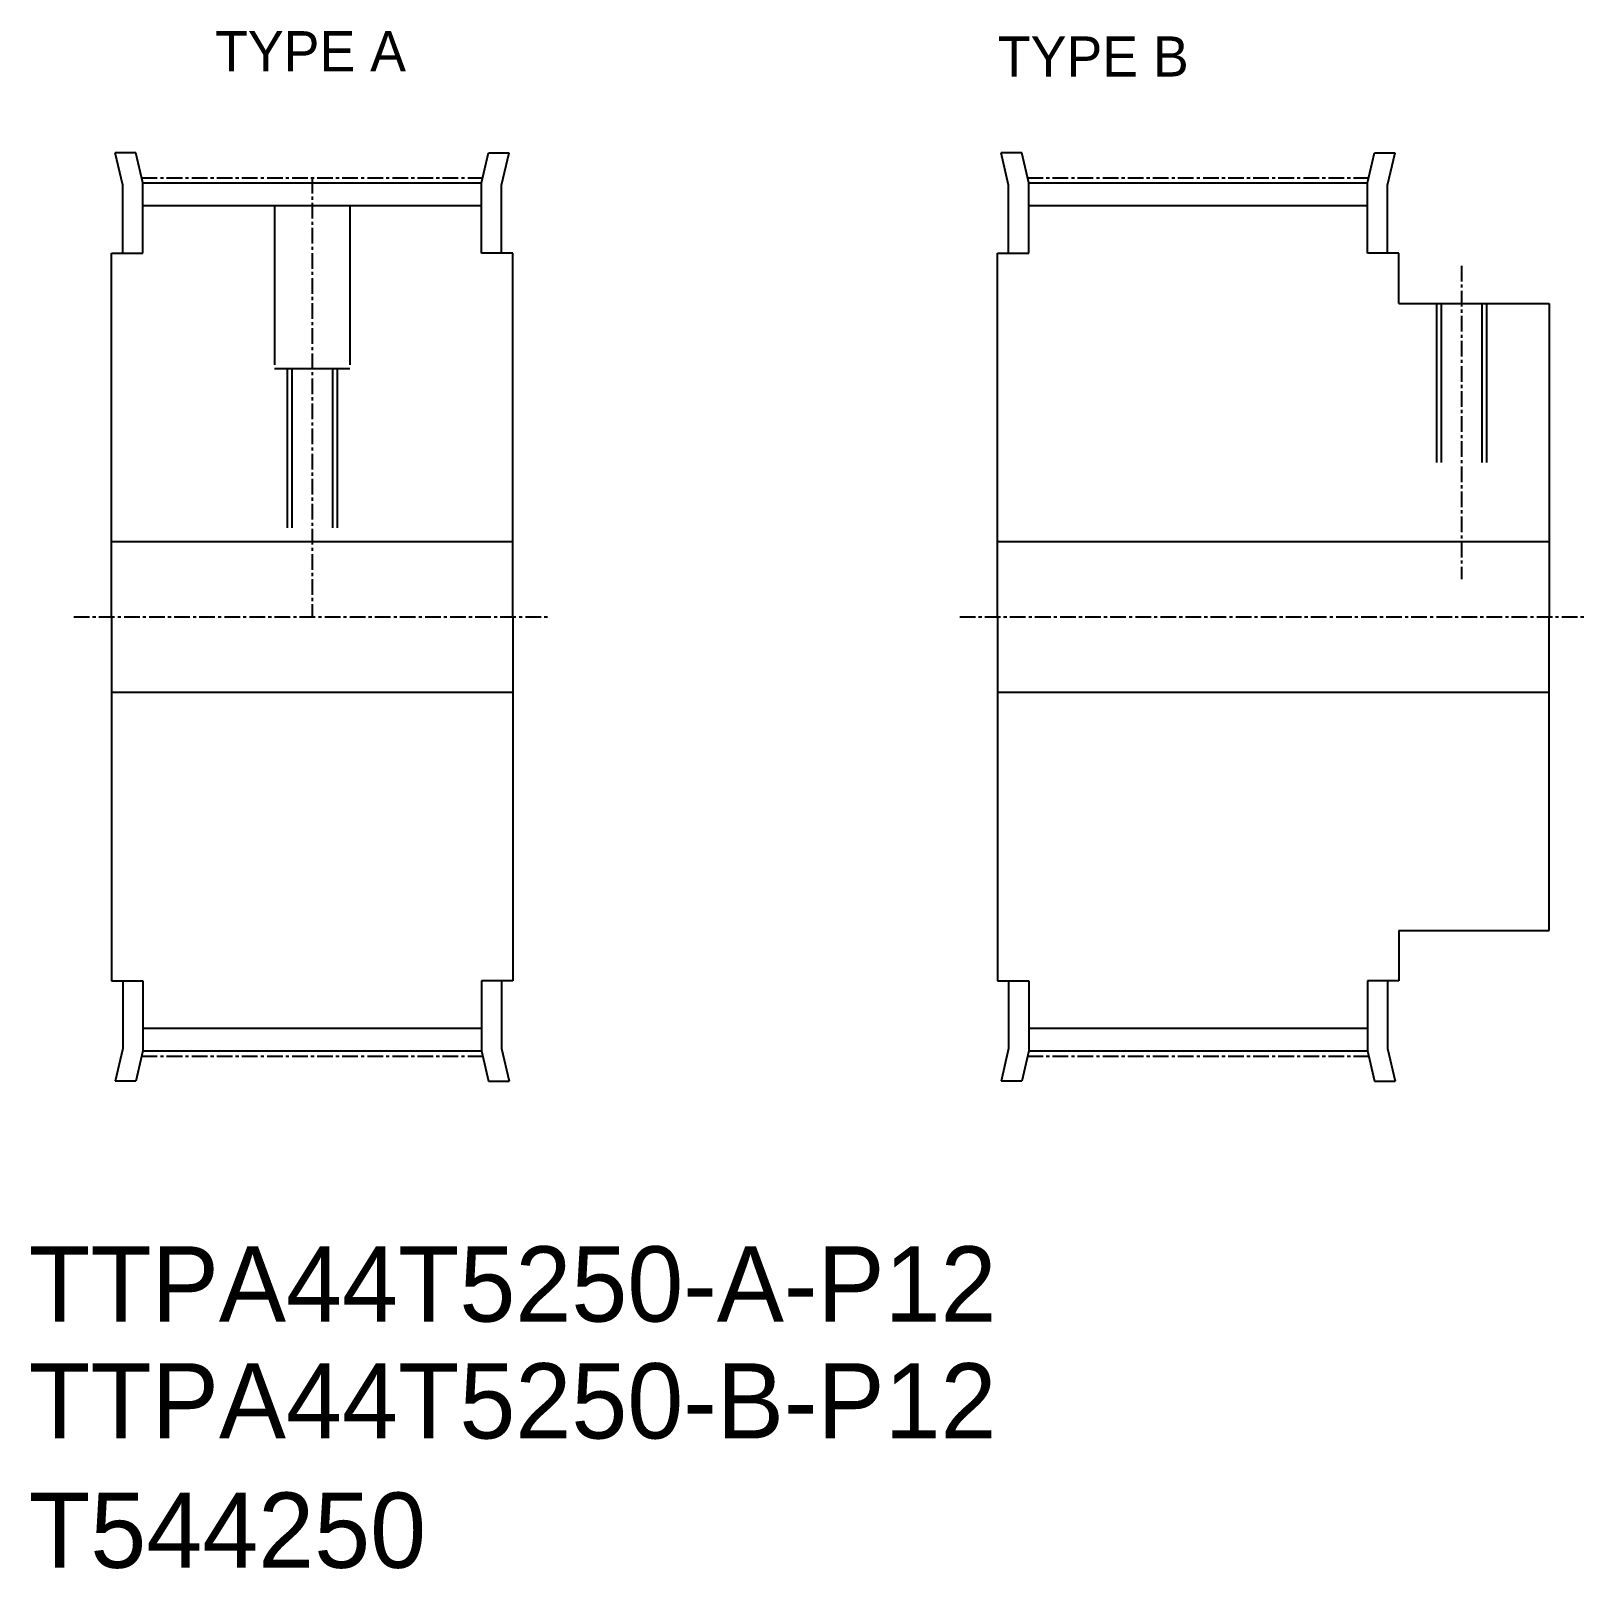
# Model space of a CAD drawing. Extents: x -286 to -162, y -61 to 62.
import ezdxf

# ---------------------------------------------------------------- set-up
doc = ezdxf.new("R2010")
doc.units = 0
doc.linetypes.add('CENTER', pattern=[2, 1.25, -0.25, 0.25, -0.25])
doc.linetypes.add('DASHED', pattern=[19.05, 12.7, -6.35])
doc.layers.get('0').update_dxf_attribs({"linetype": 'CONTINUOUS'})
doc.layers.add('CENTER', color=1, linetype='CENTER')

msp = doc.modelspace()

# ---------------------------------------------------------------- linework, layer by layer
for p, q in [((-277.47, 52), (-279.11, 52)), ((-278.5, 49.41), (-279.11, 52)), ((-276.9, 49.6), (-277.47, 52)), ((-249.9, 49.6), (-249.34, 52)), ((-249.34, 52), (-247.7, 52)), ((-248.3, 49.41), (-247.7, 52)), ((-206.83, 52), (-208.48, 52)), ((-207.87, 49.41), (-208.48, 52)), ((-206.27, 49.6), (-206.83, 52)), ((-179.27, 49.6), (-178.71, 52)), ((-178.71, 52), (-177.06, 52)), ((-177.67, 49.41), (-177.06, 52)), ((-278.5, 44), (-278.5, 49.41)), ((-276.9, 49.6), (-249.9, 49.6)), ((-276.9, 44), (-276.9, 49.6)), ((-249.9, 44), (-249.9, 49.6)), ((-248.3, 44), (-248.3, 49.41)), ((-207.87, 44), (-207.87, 49.41)), ((-206.27, 49.6), (-179.27, 49.6)), ((-206.27, 44), (-206.27, 49.6)), ((-179.27, 44), (-179.27, 49.6)), ((-177.67, 44), (-177.67, 49.41)), ((-276.9, 47.8), (-249.9, 47.8)), ((-206.27, 47.8), (-179.27, 47.8)), ((-279.4, 15), (-279.4, 44)), ((-279.4, 44), (-276.9, 44)), ((-247.4, 44), (-249.9, 44)), ((-247.4, 15), (-247.4, 44)), ((-208.77, 15), (-208.77, 44)), ((-208.77, 44), (-206.27, 44)), ((-176.77, 44), (-179.27, 44)), ((-176.77, 40), (-176.77, 44)), ((-176.77, 40), (-164.77, 40)), ((-164.77, 40), (-164.77, 15)), ((-279.4, 21), (-247.4, 21)), ((-208.77, 21), (-164.77, 21)), ((-279.4, 15), (-279.4, -14)), ((-247.4, 15), (-247.4, -14)), ((-208.77, 15), (-208.77, -14)), ((-164.77, -10), (-164.77, 15)), ((-279.4, 9), (-247.4, 9)), ((-208.77, 9), (-164.77, 9)), ((-176.77, -10), (-164.77, -10)), ((-176.77, -10), (-176.77, -14)), ((-279.4, -14), (-276.9, -14)), ((-278.5, -14), (-278.5, -19.42)), ((-276.9, -14), (-276.9, -19.6)), ((-249.9, -14), (-249.9, -19.6)), ((-247.4, -14), (-249.9, -14)), ((-248.3, -14), (-248.3, -19.42)), ((-208.77, -14), (-206.27, -14)), ((-207.87, -14), (-207.87, -19.42)), ((-206.27, -14), (-206.27, -19.6)), ((-179.27, -14), (-179.27, -19.6)), ((-176.77, -14), (-179.27, -14)), ((-177.67, -14), (-177.67, -19.42)), ((-276.9, -17.8), (-249.9, -17.8)), ((-206.27, -17.8), (-179.27, -17.8)), ((-278.5, -19.42), (-279.11, -22)), ((-276.9, -19.6), (-277.47, -22)), ((-276.9, -19.6), (-249.9, -19.6)), ((-249.9, -19.6), (-249.34, -22)), ((-248.3, -19.42), (-247.7, -22)), ((-207.87, -19.42), (-208.48, -22)), ((-206.27, -19.6), (-206.83, -22)), ((-206.27, -19.6), (-179.27, -19.6)), ((-179.27, -19.6), (-178.71, -22)), ((-177.67, -19.42), (-177.06, -22)), ((-277.47, -22), (-279.11, -22)), ((-249.34, -22), (-247.7, -22)), ((-206.83, -22), (-208.48, -22)), ((-178.71, -22), (-177.06, -22))]:
    msp.add_line(p, q)
at = {"color": 3, "linetype": 'DASHED'}
for p, q in [((-266.4, 47.8), (-266.4, 34.8)), ((-260.4, 47.8), (-260.4, 34.8)), ((-173.77, 40), (-173.77, 21)), ((-173.39, 40), (-173.39, 21)), ((-170.15, 40), (-170.15, 21)), ((-169.77, 40), (-169.77, 21)), ((-266.4, 34.8), (-260.4, 34.8)), ((-265.4, 34.8), (-265.4, 21)), ((-265.03, 34.8), (-265.03, 21)), ((-261.78, 34.8), (-261.78, 21)), ((-261.4, 34.8), (-261.4, 21))]:
    msp.add_line(p, q, dxfattribs=at)
at = {"layer": 'CENTER'}
for p, q in [((-277, 50.01), (-249.81, 50.01)), ((-263.4, 50.01), (-263.4, 15)), ((-206.37, 50.01), (-179.17, 50.01)), ((-171.77, 43), (-171.77, 18)), ((-282.4, 15), (-244.4, 15)), ((-211.77, 15), (-161.77, 15)), ((-277, -20.02), (-249.81, -20.02)), ((-206.37, -20.02), (-179.17, -20.02))]:
    msp.add_line(p, q, dxfattribs=at)

# ---------------------------------------------------------------- texts
for s, p in [('TYPE A', (-271.14, 58.5)), ('TYPE B', (-208.73, 58.08))]:
    msp.add_text(s, height=3.2).set_placement(p)
at = {"color": 7, "linetype": 'CONTINUOUS'}
for s, p in [('TTPA44T5250-A-P12', (-285.99, -41.18)), ('TTPA44T5250-B-P12', (-285.99, -50.5)), ('T544250', (-285.99, -60.81))]:
    msp.add_text(s, height=6, dxfattribs=at).set_placement(p)

doc.saveas('drawing.dxf')
